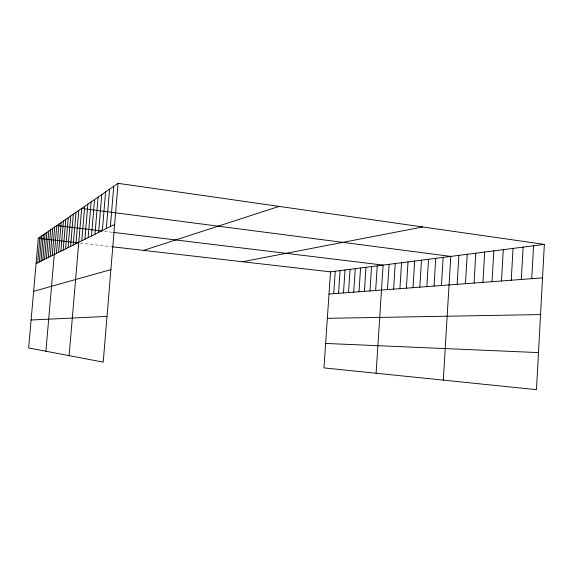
<?xml version="1.0" encoding="UTF-8"?>
<svg xmlns="http://www.w3.org/2000/svg" width="573" height="573" viewBox="0 0 573 573"><rect width="100%" height="100%" fill="white"/><g stroke="black" fill="none" stroke-linecap="round" stroke-linejoin="round"><path stroke-width="0.43" stroke-dasharray="2.87 2.15" d="M80.37 243.124L111.298 246.677M104.522 231.32L112.96 232.344"/><path stroke-width="0.86" d="M544.35 244.385L536.464 389.669L323.96 367.902L330.521 271.846L544.35 244.385L118.052 183.331L38.291 238.296L28.65 347.94L103.219 362.129L118.052 183.331M511.245 280.226L513.036 248.41M521.323 279.459L523.128 247.113M531.751 278.671L533.556 245.774M492.057 281.68L493.833 250.874M501.497 280.963L503.28 249.663M465.469 283.692L467.217 254.29M474.057 283.041L475.812 253.187M482.917 282.367L484.679 252.048M434.033 286.07L435.738 258.337M441.439 285.512L443.151 257.384M443.301 380.128L450.779 256.403L81.653 208.407L69.111 355.64M457.139 284.323L458.873 255.365M413.004 287.667L414.68 261.037M419.823 287.145L421.506 260.163M426.828 286.615L428.525 259.261M387.47 289.601L389.103 264.325M393.608 289.136L395.248 263.537M399.904 288.656L401.558 262.728M406.372 288.169L408.033 261.897M358.985 291.757L360.567 267.992M364.407 291.349L365.997 267.29M369.965 290.926L371.562 266.574M375.652 290.497L377.263 265.843M376.089 373.245L383.108 265.091L113.841 232.452M333.722 293.67L335.248 271.244M338.543 293.304L340.083 270.621M343.478 292.932L345.025 269.983M348.527 292.552L350.082 269.339M353.699 292.158L355.26 268.673M110.374 226.564L113.726 186.311M84.89 239.27L87.87 204.124M88.12 237.659L91.15 201.868M91.479 235.983L94.559 199.519M94.968 234.25L98.098 197.083M98.592 232.437L101.772 194.548M102.359 230.561L105.597 191.912M106.284 228.606L109.579 189.169M58.596 252.371L61.182 222.525M60.845 251.246L63.467 220.949M63.166 250.093L65.823 219.323M65.566 248.897L68.251 217.647M68.037 247.665L70.758 215.921M70.586 246.397L73.351 214.13M73.222 245.079L76.03 212.289M75.944 243.726L78.795 210.384M81.774 240.818L84.711 206.309M37.675 262.792L39.931 237.165M39.329 261.968L41.607 236.012M41.027 261.123L43.333 234.823M42.767 260.257L45.102 233.605M44.558 259.361L46.922 232.351M46.399 258.452L48.791 231.062M48.29 257.506L50.711 229.737M50.231 256.539L52.68 228.376M52.236 255.544L54.714 226.98M45.897 351.22L56.806 225.533L102.015 231.019M56.412 253.459L58.962 224.05M36.07 263.594L114.643 224.444M143.551 250.38L279.115 206.402M33.628 291.328L110.897 269.604M242.515 261.746L422.659 226.958M329.009 294.028L542.531 277.855M31.107 319.999L107.015 316.411M327.348 318.33L540.54 314.57M325.629 343.442L538.477 352.588M38.291 238.296L77.842 242.837M112.179 246.777L330.521 271.846"/></g></svg>
